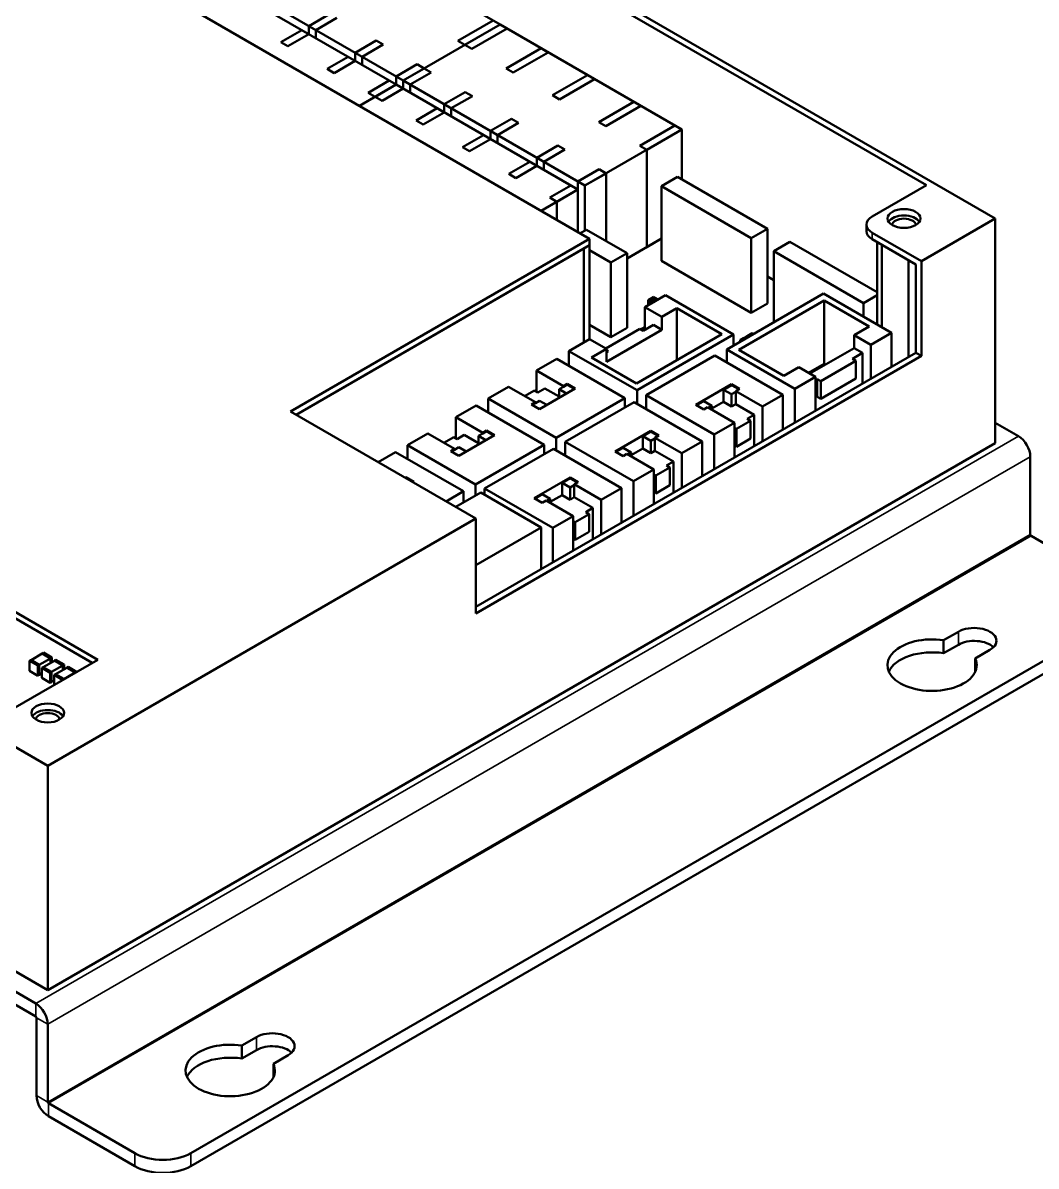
# Model space of a CAD drawing. Header units: millimetres. Extents: x 3324 to 4967, y 672 to 1683.
# Drawn here: x 4334.7 to 4436.8, y 1388.1 to 1503.3 of the extents above; entities that cross this region are included whole.
import ezdxf

# ---------------------------------------------------------------- set-up
doc = ezdxf.new("R2010")
doc.units = ezdxf.units.MM
doc.header["$LTSCALE"] = 1.8
doc.layers.add('외형선(ISO)', color=7, linetype='Continuous', lineweight=50)
doc.layers.add('좁은 외형선(ISO)', color=7, linetype='Continuous', lineweight=35)

msp = doc.modelspace()

# ---------------------------------------------------------------- linework, layer by layer
at = {"layer": '외형선(ISO)'}
for p, q in [((4432.633, 1483.572), (4245.249, 1591.757)), ((4425.703, 1486.919), (4293.898, 1563.017)), ((4206.535, 1517.477), (4342.229, 1439.134)), ((4341.663, 1438.807), (4206.535, 1516.823)), ((4391.762, 1481.53), (4329.89, 1517.252)), ((4335.971, 1404.494), (4147.457, 1513.333)), ((4337.173, 1405.841), (4149.79, 1514.027)), ((4382.746, 1503.099), (4364.432, 1513.673)), ((4147.457, 1512.027), (4335.971, 1403.188)), ((4372.281, 1497.057), (4353.967, 1507.631)), ((4354.674, 1508.039), (4372.988, 1497.466)), ((4365.599, 1504.181), (4363.478, 1502.956)), ((4363.478, 1502.956), (4364.185, 1502.548)), ((4363.478, 1502.956), (4363.478, 1502.14)), ((4364.185, 1502.548), (4366.306, 1503.773)), ((4382.746, 1503.099), (4372.988, 1497.466)), ((4372.988, 1497.466), (4382.746, 1503.099)), ((4382.039, 1503.508), (4378.504, 1501.466)), ((4382.746, 1503.099), (4379.211, 1501.058)), ((4379.211, 1501.058), (4382.746, 1503.099)), ((4382.746, 1503.099), (4382.039, 1503.508)), ((4383.453, 1502.691), (4382.746, 1503.099)), ((4401.06, 1492.526), (4382.746, 1503.099)), ((4362.771, 1502.548), (4360.649, 1501.323)), ((4361.356, 1500.915), (4363.478, 1502.14)), ((4363.478, 1502.14), (4362.771, 1502.548)), ((4364.185, 1502.548), (4364.185, 1501.732)), ((4379.918, 1500.65), (4383.453, 1502.691)), ((4360.649, 1501.323), (4361.356, 1500.915)), ((4370.266, 1501.487), (4368.145, 1500.262)), ((4368.852, 1499.854), (4370.973, 1501.079)), ((4370.973, 1501.079), (4370.266, 1501.487)), ((4378.504, 1501.466), (4379.211, 1501.058)), ((4379.211, 1501.058), (4379.918, 1500.65)), ((4386.883, 1500.711), (4383.347, 1498.67)), ((4387.59, 1500.303), (4386.883, 1500.711)), ((4367.437, 1499.854), (4365.316, 1498.629)), ((4366.023, 1498.221), (4368.145, 1499.446)), ((4368.145, 1499.446), (4367.437, 1499.854)), ((4368.145, 1500.262), (4368.852, 1499.854)), ((4368.145, 1500.262), (4368.145, 1499.446)), ((4368.852, 1499.854), (4368.852, 1499.037)), ((4384.055, 1498.262), (4387.59, 1500.303)), ((4365.316, 1498.629), (4366.023, 1498.221)), ((4374.402, 1499.099), (4372.281, 1497.874)), ((4375.11, 1498.69), (4372.988, 1497.466)), ((4372.988, 1497.466), (4375.11, 1498.69)), ((4373.695, 1497.057), (4375.817, 1498.282)), ((4375.11, 1498.69), (4374.402, 1499.099)), ((4375.817, 1498.282), (4375.11, 1498.69)), ((4383.347, 1498.67), (4384.055, 1498.262)), ((4372.281, 1497.057), (4368.575, 1494.917)), ((4368.575, 1494.917), (4372.281, 1497.057)), ((4371.574, 1497.466), (4369.453, 1496.241)), ((4372.281, 1497.057), (4370.16, 1495.833)), ((4370.16, 1495.833), (4372.281, 1497.057)), ((4372.281, 1497.057), (4371.574, 1497.466)), ((4372.281, 1497.874), (4372.988, 1497.466)), ((4372.281, 1497.874), (4372.281, 1497.057)), ((4372.988, 1496.649), (4372.281, 1497.057)), ((4390.595, 1486.484), (4372.281, 1497.057)), ((4372.988, 1497.466), (4373.695, 1497.057)), ((4372.988, 1497.466), (4372.988, 1496.649)), ((4372.988, 1497.466), (4391.302, 1486.892)), ((4372.988, 1497.466), (4372.988, 1496.649)), ((4372.988, 1497.466), (4372.988, 1496.649)), ((4372.988, 1497.466), (4372.988, 1496.649)), ((4373.695, 1497.057), (4373.695, 1496.241)), ((4391.55, 1498.017), (4388.014, 1495.975)), ((4388.721, 1495.567), (4392.257, 1497.608)), ((4392.257, 1497.608), (4391.55, 1498.017)), ((4369.453, 1496.241), (4370.16, 1495.833)), ((4370.16, 1495.833), (4370.867, 1495.424)), ((4370.867, 1495.424), (4372.988, 1496.649)), ((4379.246, 1496.302), (4377.125, 1495.077)), ((4377.832, 1494.669), (4379.953, 1495.894)), ((4379.953, 1495.894), (4379.246, 1496.302)), ((4388.014, 1495.975), (4388.721, 1495.567)), ((4376.418, 1494.669), (4374.296, 1493.444)), ((4377.125, 1494.261), (4376.418, 1494.669)), ((4377.125, 1495.077), (4377.832, 1494.669)), ((4377.125, 1495.077), (4377.125, 1494.261)), ((4377.832, 1494.669), (4377.832, 1493.853)), ((4396.217, 1495.322), (4392.681, 1493.281)), ((4393.388, 1492.873), (4396.924, 1494.914)), ((4396.924, 1494.914), (4396.217, 1495.322)), ((4375.004, 1493.036), (4377.125, 1494.261)), ((4383.913, 1493.608), (4381.792, 1492.383)), ((4384.62, 1493.199), (4383.913, 1493.608)), ((4374.296, 1493.444), (4375.004, 1493.036)), ((4381.792, 1492.383), (4382.499, 1491.975)), ((4381.792, 1492.383), (4381.792, 1491.566)), ((4382.499, 1491.975), (4384.62, 1493.199)), ((4391.302, 1486.892), (4401.06, 1492.526)), ((4392.681, 1493.281), (4393.388, 1492.873)), ((4400.353, 1492.934), (4396.818, 1490.893)), ((4397.525, 1490.484), (4401.06, 1492.526)), ((4401.06, 1492.526), (4400.353, 1492.934)), ((4401.06, 1492.526), (4401.06, 1487.504)), ((4401.06, 1492.526), (4401.06, 1487.504)), ((4381.085, 1491.975), (4378.963, 1490.75)), ((4379.67, 1490.342), (4381.792, 1491.566)), ((4381.792, 1491.566), (4381.085, 1491.975)), ((4382.499, 1491.975), (4382.499, 1491.158)), ((4378.963, 1490.75), (4379.67, 1490.342)), ((4388.58, 1490.913), (4386.459, 1489.688)), ((4387.166, 1489.28), (4389.287, 1490.505)), ((4389.287, 1490.505), (4388.58, 1490.913)), ((4396.818, 1490.893), (4397.525, 1490.484)), ((4397.525, 1490.484), (4397.525, 1480.687)), ((4385.752, 1489.28), (4383.63, 1488.055)), ((4386.459, 1488.872), (4385.752, 1489.28)), ((4386.459, 1489.688), (4387.166, 1489.28)), ((4386.459, 1489.688), (4386.459, 1488.872)), ((4387.166, 1489.28), (4387.166, 1488.464)), ((4383.63, 1488.055), (4384.337, 1487.647)), ((4384.337, 1487.647), (4386.459, 1488.872)), ((4392.717, 1488.525), (4390.595, 1487.3)), ((4391.302, 1486.892), (4393.424, 1488.117)), ((4393.424, 1488.117), (4392.717, 1488.525)), ((4393.424, 1488.117), (4393.424, 1481.299)), ((4399.01, 1486.81), (4400.636, 1487.749)), ((4400.636, 1487.749), (4409.687, 1482.524)), ((4389.888, 1486.892), (4387.767, 1485.667)), ((4390.595, 1486.484), (4389.888, 1486.892)), ((4390.595, 1487.3), (4391.302, 1486.892)), ((4390.595, 1487.3), (4390.595, 1486.484)), ((4391.302, 1486.892), (4391.302, 1482.36)), ((4391.302, 1486.892), (4391.302, 1482.36)), ((4408.061, 1481.585), (4399.01, 1486.81)), ((4399.01, 1486.81), (4399.01, 1479.298)), ((4425.703, 1486.919), (4420.244, 1483.768)), ((4386.889, 1484.344), (4390.595, 1486.484)), ((4387.767, 1485.667), (4388.474, 1485.259)), ((4388.474, 1485.259), (4390.595, 1486.484)), ((4390.595, 1486.484), (4390.595, 1482.204)), ((4390.595, 1486.484), (4390.595, 1482.204)), ((4388.474, 1485.259), (4388.474, 1483.429)), ((4425.194, 1479.277), (4432.633, 1483.572)), ((4432.633, 1483.572), (4432.633, 1460.955)), ((4390.813, 1482.078), (4391.444, 1482.442)), ((4391.444, 1482.442), (4395.545, 1480.074)), ((4409.687, 1482.524), (4408.061, 1481.585)), ((4409.687, 1482.524), (4409.687, 1475.012)), ((4419.658, 1482.951), (4419.658, 1482.298)), ((4420.244, 1482.135), (4425.194, 1479.277)), ((4361.625, 1464.131), (4391.762, 1481.53)), ((4391.762, 1480.877), (4362.191, 1463.804)), ((4391.762, 1480.877), (4391.196, 1480.551)), ((4391.762, 1480.877), (4391.762, 1481.53)), ((4391.762, 1480.877), (4391.762, 1471.419)), ((4395.545, 1479.543), (4399.01, 1481.544)), ((4397.525, 1480.687), (4399.01, 1481.544)), ((4408.061, 1481.585), (4408.061, 1474.073)), ((4410.324, 1480.278), (4411.95, 1481.217)), ((4411.95, 1481.217), (4420.745, 1476.139)), ((4424.628, 1478.95), (4420.244, 1481.481)), ((4420.745, 1481.192), (4420.745, 1472.877)), ((4421.197, 1480.931), (4421.197, 1472.617)), ((4391.196, 1480.551), (4362.191, 1463.804)), ((4391.196, 1480.551), (4391.196, 1471.093)), ((4391.196, 1480.551), (4391.196, 1471.093)), ((4393.919, 1479.135), (4391.762, 1480.38)), ((4395.545, 1480.074), (4393.919, 1479.135)), ((4395.545, 1480.074), (4395.545, 1472.562)), ((4419.374, 1475.053), (4410.324, 1480.278)), ((4410.324, 1480.278), (4410.324, 1473.114)), ((4393.919, 1479.135), (4393.919, 1471.623)), ((4408.061, 1474.073), (4399.01, 1479.298)), ((4423.892, 1479.376), (4423.892, 1469.625)), ((4424.628, 1470.05), (4424.628, 1478.95)), ((4425.194, 1479.277), (4425.194, 1469.724)), ((4410.324, 1477.352), (4409.687, 1477.719)), ((4397.348, 1474.644), (4399.42, 1475.841)), ((4397.666, 1475.338), (4398.232, 1475.665)), ((4397.666, 1474.828), (4397.666, 1475.338)), ((4397.666, 1475.338), (4397.878, 1475.216)), ((4397.878, 1475.216), (4398.444, 1475.543)), ((4397.878, 1474.951), (4397.878, 1475.216)), ((4397.884, 1475.212), (4398.438, 1475.532)), ((4397.884, 1475.212), (4398.107, 1475.083)), ((4397.884, 1474.954), (4397.884, 1475.212)), ((4398.232, 1475.665), (4398.444, 1475.543)), ((4398.438, 1475.532), (4398.662, 1475.403)), ((4398.444, 1475.528), (4398.444, 1475.543)), ((4406.279, 1471.881), (4399.42, 1475.841)), ((4415.33, 1476.004), (4405.6, 1470.386)), ((4415.401, 1475.31), (4406.802, 1470.346)), ((4415.33, 1476.004), (4422.189, 1472.044)), ((4415.401, 1468.941), (4415.401, 1475.31)), ((4419.926, 1472.697), (4415.401, 1475.31)), ((4420.745, 1475.844), (4419.374, 1475.053)), ((4399.045, 1473.665), (4397.348, 1474.644)), ((4397.348, 1472.358), (4397.348, 1474.644)), ((4400.551, 1474.534), (4399.045, 1473.665)), ((4400.551, 1474.534), (4400.551, 1469.309)), ((4405.077, 1471.921), (4400.551, 1474.534)), ((4409.687, 1475.012), (4408.061, 1474.073)), ((4419.374, 1475.053), (4419.374, 1473.669)), ((4393.919, 1471.623), (4391.762, 1472.869)), ((4398.197, 1472.848), (4397.171, 1472.256)), ((4399.045, 1472.358), (4398.197, 1472.848)), ((4399.045, 1472.358), (4399.045, 1473.665)), ((4393.388, 1470.48), (4396.818, 1472.46)), ((4393.459, 1469.133), (4399.045, 1472.358)), ((4395.545, 1472.562), (4393.919, 1471.623)), ((4396.478, 1466.957), (4405.077, 1471.921)), ((4396.549, 1466.263), (4406.279, 1471.881)), ((4396.818, 1472.46), (4397.171, 1472.256)), ((4396.932, 1472.394), (4397.348, 1472.634)), ((4406.279, 1470.778), (4406.279, 1471.881)), ((4407.804, 1471.803), (4407.328, 1471.529)), ((4408.153, 1472.027), (4407.794, 1471.82)), ((4407.794, 1471.82), (4407.938, 1471.737)), ((4407.794, 1471.798), (4407.794, 1471.82)), ((4407.929, 1471.731), (4407.804, 1471.803)), ((4408.298, 1471.944), (4408.153, 1472.027)), ((4418.42, 1471.828), (4419.926, 1472.697)), ((4418.42, 1470.521), (4418.42, 1471.828)), ((4420.117, 1470.848), (4418.42, 1471.828)), ((4422.189, 1472.044), (4420.117, 1470.848)), ((4422.189, 1472.044), (4422.189, 1468.642)), ((4389.69, 1470.223), (4391.762, 1471.419)), ((4391.762, 1471.419), (4393.459, 1470.44)), ((4407.309, 1471.54), (4406.95, 1471.332)), ((4406.95, 1471.332), (4407.094, 1471.249)), ((4406.95, 1471.166), (4406.95, 1471.332)), ((4407.453, 1471.456), (4407.309, 1471.54)), ((4418.42, 1470.521), (4413.965, 1467.949)), ((4419.268, 1470.031), (4418.42, 1470.521)), ((4420.117, 1467.446), (4420.117, 1470.848)), ((4380.293, 1444.453), (4424.628, 1470.05)), ((4425.194, 1469.724), (4380.293, 1443.8)), ((4388.474, 1469.44), (4386.424, 1468.256)), ((4395.333, 1465.479), (4388.474, 1469.44)), ((4396.549, 1466.263), (4389.69, 1470.223)), ((4389.69, 1470.223), (4389.69, 1468.738)), ((4393.459, 1470.44), (4391.953, 1469.57)), ((4391.953, 1469.57), (4396.478, 1466.957)), ((4393.459, 1469.133), (4393.459, 1470.44)), ((4393.459, 1470.317), (4393.636, 1470.215)), ((4393.636, 1470.215), (4393.459, 1470.113)), ((4404.383, 1469.766), (4397.454, 1465.765)), ((4411.242, 1465.806), (4404.383, 1469.766)), ((4405.6, 1470.386), (4412.459, 1466.426)), ((4405.6, 1469.063), (4405.6, 1470.386)), ((4406.802, 1470.346), (4411.328, 1467.733)), ((4418.243, 1469.439), (4419.268, 1470.031)), ((4418.597, 1469.235), (4418.243, 1469.439)), ((4419.268, 1466.956), (4419.268, 1470.031)), ((4424.628, 1470.05), (4425.194, 1469.724)), ((4386.424, 1468.256), (4389.132, 1466.692)), ((4386.424, 1466.133), (4386.424, 1468.256)), ((4411.328, 1467.733), (4412.834, 1468.602)), ((4412.834, 1468.602), (4414.531, 1467.623)), ((4415.401, 1468.941), (4413.824, 1468.031)), ((4418.597, 1469.235), (4415.061, 1467.194)), ((4415.542, 1468.86), (4415.401, 1468.941)), ((4418.597, 1467.439), (4418.597, 1469.235)), ((4414.531, 1467.623), (4412.459, 1466.426)), ((4414.531, 1464.221), (4414.531, 1467.623)), ((4414.531, 1467.296), (4414.708, 1467.398)), ((4415.061, 1467.194), (4414.708, 1467.398)), ((4414.708, 1467.398), (4414.708, 1465.602)), ((4415.061, 1465.398), (4418.597, 1467.439)), ((4415.061, 1467.194), (4415.061, 1465.398)), ((4383.595, 1466.623), (4381.545, 1465.439)), ((4383.595, 1466.623), (4386.303, 1465.059)), ((4385.222, 1465.684), (4386.212, 1466.255)), ((4386.212, 1466.255), (4386.565, 1466.051)), ((4387.272, 1466.459), (4386.565, 1466.051)), ((4386.721, 1464.369), (4390.327, 1466.451)), ((4388.715, 1465.626), (4387.272, 1466.459)), ((4388.715, 1466.369), (4389.132, 1466.61)), ((4388.715, 1466.369), (4389.45, 1465.945)), ((4388.715, 1466.369), (4388.715, 1465.52)), ((4389.521, 1466.917), (4389.132, 1466.692)), ((4389.132, 1466.61), (4389.521, 1466.835)), ((4389.132, 1466.692), (4389.132, 1466.61)), ((4389.521, 1466.917), (4389.521, 1466.835)), ((4390.327, 1466.451), (4389.521, 1466.917)), ((4390.256, 1466.41), (4389.521, 1466.835)), ((4396.549, 1464.899), (4396.549, 1466.263)), ((4406.066, 1466.875), (4402.46, 1464.793)), ((4406.066, 1466.794), (4405.26, 1466.328)), ((4405.26, 1466.328), (4405.26, 1465.103)), ((4405.26, 1466.328), (4406.066, 1465.863)), ((4406.066, 1466.875), (4406.066, 1466.794)), ((4406.872, 1466.41), (4406.066, 1466.875)), ((4406.802, 1466.369), (4406.066, 1466.794)), ((4406.066, 1465.863), (4406.484, 1466.104)), ((4406.066, 1465.863), (4406.066, 1464.638)), ((4406.484, 1466.185), (4406.872, 1466.41)), ((4406.484, 1466.104), (4406.484, 1466.185)), ((4409.192, 1464.622), (4406.484, 1466.185)), ((4406.484, 1464.879), (4406.484, 1466.104)), ((4412.459, 1466.426), (4412.459, 1463.025)), ((4380.343, 1464.745), (4378.292, 1463.561)), ((4387.201, 1460.785), (4380.343, 1464.745)), ((4381.545, 1465.439), (4388.404, 1461.479)), ((4381.545, 1464.051), (4381.545, 1465.439)), ((4386.303, 1465.059), (4385.915, 1464.834)), ((4385.915, 1464.834), (4386.721, 1464.369)), ((4386.303, 1464.977), (4385.985, 1464.794)), ((4386.721, 1465.218), (4386.303, 1464.977)), ((4386.303, 1464.977), (4386.303, 1465.059)), ((4387.456, 1464.794), (4386.721, 1465.218)), ((4388.404, 1461.479), (4395.333, 1465.479)), ((4396.252, 1465.071), (4389.322, 1461.07)), ((4395.333, 1464.541), (4395.333, 1465.479)), ((4403.111, 1461.111), (4396.252, 1465.071)), ((4397.454, 1465.765), (4404.313, 1461.805)), ((4397.454, 1464.377), (4397.454, 1465.765)), ((4402.46, 1464.793), (4403.266, 1464.328)), ((4403.266, 1465.177), (4402.531, 1464.752)), ((4404.072, 1464.712), (4403.266, 1465.177)), ((4404.072, 1464.712), (4403.726, 1464.512)), ((4405.26, 1465.103), (4404.072, 1464.418)), ((4404.072, 1464.712), (4404.072, 1464.311)), ((4405.26, 1465.103), (4406.066, 1464.638)), ((4406.066, 1464.638), (4406.484, 1464.879)), ((4408.343, 1463.805), (4406.484, 1464.879)), ((4409.192, 1464.622), (4411.242, 1465.806)), ((4411.242, 1462.322), (4411.242, 1465.806)), ((4415.061, 1465.398), (4414.708, 1465.602)), ((4380.293, 1453.353), (4361.625, 1464.131)), ((4378.292, 1463.561), (4381, 1461.997)), ((4378.292, 1461.438), (4378.292, 1463.561)), ((4403.266, 1464.328), (4403.655, 1464.552)), ((4406.363, 1462.989), (4403.655, 1464.552)), ((4407.636, 1463.397), (4408.343, 1463.805)), ((4408.343, 1460.648), (4408.343, 1463.805)), ((4409.192, 1461.138), (4409.192, 1464.622)), ((4404.313, 1461.805), (4406.363, 1462.989)), ((4406.363, 1459.505), (4406.363, 1462.989)), ((4406.576, 1462.376), (4406.363, 1462.499)), ((4407.99, 1463.193), (4406.576, 1462.376)), ((4407.99, 1463.193), (4407.636, 1463.397)), ((4407.99, 1461.397), (4407.99, 1463.193)), ((4432.633, 1462.996), (4434.966, 1461.649)), ((4375.464, 1461.928), (4373.413, 1460.744)), ((4375.464, 1461.928), (4378.172, 1460.364)), ((4377.09, 1460.989), (4378.08, 1461.56)), ((4378.08, 1461.56), (4378.433, 1461.356)), ((4379.14, 1461.764), (4378.433, 1461.356)), ((4378.589, 1459.674), (4382.195, 1461.756)), ((4380.583, 1460.932), (4379.14, 1461.764)), ((4380.583, 1461.675), (4381, 1461.915)), ((4380.583, 1461.675), (4381.318, 1461.25)), ((4380.583, 1461.675), (4380.583, 1460.825)), ((4381.389, 1462.222), (4381, 1461.997)), ((4381, 1461.915), (4381.389, 1462.14)), ((4381, 1461.997), (4381, 1461.915)), ((4381.389, 1462.222), (4381.389, 1462.14)), ((4382.195, 1461.756), (4381.389, 1462.222)), ((4382.124, 1461.715), (4381.389, 1462.14)), ((4388.404, 1460.212), (4388.404, 1461.479)), ((4397.935, 1462.18), (4394.328, 1460.098)), ((4397.935, 1462.099), (4397.129, 1461.633)), ((4397.129, 1461.633), (4397.129, 1460.409)), ((4397.129, 1461.633), (4397.935, 1461.168)), ((4397.935, 1462.18), (4397.935, 1462.099)), ((4398.741, 1461.715), (4397.935, 1462.18)), ((4398.67, 1461.674), (4397.935, 1462.099)), ((4397.935, 1461.168), (4398.352, 1461.409)), ((4398.352, 1461.49), (4398.741, 1461.715)), ((4398.352, 1461.409), (4398.352, 1461.49)), ((4401.06, 1459.927), (4398.352, 1461.49)), ((4398.352, 1460.184), (4398.352, 1461.409)), ((4404.313, 1461.805), (4404.313, 1458.321)), ((4406.576, 1462.376), (4406.576, 1460.58)), ((4406.576, 1460.58), (4407.99, 1461.397)), ((4432.633, 1460.955), (4337.173, 1405.841)), ((4373.413, 1460.744), (4380.272, 1456.784)), ((4373.413, 1459.356), (4373.413, 1460.744)), ((4378.172, 1460.364), (4377.783, 1460.14)), ((4377.783, 1460.14), (4378.589, 1459.674)), ((4378.172, 1460.282), (4377.854, 1460.099)), ((4378.589, 1460.523), (4378.172, 1460.282)), ((4378.172, 1460.282), (4378.172, 1460.364)), ((4379.324, 1460.099), (4378.589, 1460.523)), ((4380.272, 1456.784), (4387.201, 1460.785)), ((4388.12, 1460.376), (4381.19, 1456.375)), ((4387.201, 1459.846), (4387.201, 1460.785)), ((4394.979, 1456.416), (4388.12, 1460.376)), ((4389.322, 1461.07), (4396.181, 1457.11)), ((4389.322, 1459.682), (4389.322, 1461.07)), ((4394.328, 1460.098), (4395.135, 1459.633)), ((4395.135, 1460.482), (4394.399, 1460.058)), ((4395.941, 1460.017), (4395.135, 1460.482)), ((4397.129, 1460.409), (4395.941, 1459.723)), ((4397.129, 1460.409), (4397.935, 1459.943)), ((4397.935, 1461.168), (4397.935, 1459.943)), ((4397.935, 1459.943), (4398.352, 1460.184)), ((4400.212, 1459.11), (4398.352, 1460.184)), ((4401.06, 1459.927), (4403.111, 1461.111)), ((4403.111, 1457.627), (4403.111, 1461.111)), ((4406.576, 1460.58), (4406.363, 1460.703)), ((4372.211, 1460.05), (4370.452, 1459.034)), ((4379.07, 1456.09), (4372.211, 1460.05)), ((4395.135, 1459.633), (4395.523, 1459.858)), ((4398.232, 1458.294), (4395.523, 1459.858)), ((4395.941, 1460.017), (4395.594, 1459.817)), ((4395.941, 1460.017), (4395.941, 1459.617)), ((4399.504, 1458.702), (4400.212, 1459.11)), ((4400.212, 1455.953), (4400.212, 1459.11)), ((4401.06, 1456.443), (4401.06, 1459.927)), ((4436.168, 1459.567), (4436.168, 1451.728)), ((4396.181, 1457.11), (4398.232, 1458.294)), ((4398.232, 1454.81), (4398.232, 1458.294)), ((4398.444, 1457.682), (4398.232, 1457.804)), ((4399.858, 1458.498), (4398.444, 1457.682)), ((4399.858, 1458.498), (4399.504, 1458.702)), ((4399.858, 1456.702), (4399.858, 1458.498)), ((4373.257, 1457.527), (4373.16, 1457.471)), ((4373.231, 1457.43), (4373.257, 1457.445)), ((4373.257, 1457.527), (4373.257, 1457.445)), ((4374.063, 1457.061), (4373.257, 1457.527)), ((4373.993, 1457.021), (4373.257, 1457.445)), ((4373.967, 1457.006), (4374.063, 1457.061)), ((4380.272, 1455.661), (4380.272, 1456.784)), ((4389.803, 1457.486), (4386.197, 1455.404)), ((4389.803, 1457.404), (4388.997, 1456.939)), ((4388.997, 1456.939), (4388.997, 1455.714)), ((4388.997, 1456.939), (4389.803, 1456.473)), ((4389.803, 1457.486), (4389.803, 1457.404)), ((4390.609, 1457.02), (4389.803, 1457.486)), ((4390.538, 1456.979), (4389.803, 1457.404)), ((4389.803, 1456.473), (4390.22, 1456.714)), ((4390.22, 1456.796), (4390.609, 1457.02)), ((4390.22, 1456.714), (4390.22, 1456.796)), ((4392.928, 1455.232), (4390.22, 1456.796)), ((4390.22, 1455.489), (4390.22, 1456.714)), ((4396.181, 1457.11), (4396.181, 1453.626)), ((4398.444, 1457.682), (4398.444, 1455.885)), ((4398.444, 1455.885), (4399.858, 1456.702)), ((4377.311, 1455.074), (4379.07, 1456.09)), ((4380.802, 1455.967), (4378.283, 1454.513)), ((4379.07, 1454.967), (4379.07, 1456.09)), ((4386.883, 1452.456), (4380.802, 1455.967)), ((4381.19, 1456.375), (4388.049, 1452.415)), ((4381.19, 1455.743), (4381.19, 1456.375)), ((4387.003, 1455.787), (4386.267, 1455.363)), ((4387.809, 1455.322), (4387.003, 1455.787)), ((4388.997, 1455.714), (4387.809, 1455.028)), ((4388.997, 1455.714), (4389.803, 1455.248)), ((4389.803, 1456.473), (4389.803, 1455.248)), ((4392.928, 1455.232), (4394.979, 1456.416)), ((4394.979, 1452.932), (4394.979, 1456.416)), ((4398.444, 1455.885), (4398.232, 1456.008)), ((4386.197, 1455.404), (4387.003, 1454.938)), ((4387.003, 1454.938), (4387.392, 1455.163)), ((4390.1, 1453.599), (4387.392, 1455.163)), ((4387.809, 1455.322), (4387.462, 1455.122)), ((4387.809, 1455.322), (4387.809, 1454.922)), ((4389.803, 1455.248), (4390.22, 1455.489)), ((4392.08, 1454.416), (4390.22, 1455.489)), ((4391.373, 1454.007), (4392.08, 1454.416)), ((4392.08, 1451.259), (4392.08, 1454.416)), ((4392.928, 1451.749), (4392.928, 1455.232)), ((4337.173, 1428.458), (4380.293, 1453.353)), ((4380.293, 1443.8), (4380.293, 1453.353)), ((4388.049, 1452.415), (4390.1, 1453.599)), ((4390.1, 1450.116), (4390.1, 1453.599)), ((4391.726, 1453.803), (4390.312, 1452.987)), ((4391.726, 1453.803), (4391.373, 1454.007)), ((4391.726, 1452.007), (4391.726, 1453.803)), ((4380.293, 1448.651), (4386.883, 1452.456)), ((4386.883, 1452.456), (4386.883, 1448.258)), ((4388.049, 1452.415), (4388.049, 1448.932)), ((4390.312, 1452.987), (4390.1, 1453.109)), ((4390.312, 1452.987), (4390.312, 1451.19)), ((4390.312, 1451.19), (4390.1, 1451.313)), ((4390.312, 1451.19), (4391.726, 1452.007)), ((4436.239, 1451.606), (4444.936, 1446.584)), ((4351.598, 1389.43), (4444.936, 1443.318)), ((4351.598, 1388.123), (4444.936, 1442.012)), ((4427.433, 1441.092), (4428.92, 1441.951)), ((4427.433, 1439.786), (4427.433, 1441.092)), ((4428.92, 1440.644), (4427.433, 1439.786)), ((4336.616, 1439.745), (4335.494, 1439.096)), ((4336.749, 1439.841), (4336.608, 1439.76)), ((4336.608, 1439.76), (4337.456, 1439.27)), ((4336.608, 1439.76), (4336.608, 1439.74)), ((4336.616, 1439.745), (4337.448, 1439.264)), ((4336.749, 1439.841), (4337.598, 1439.351)), ((4432.102, 1440.114), (4430.615, 1439.255)), ((4342.229, 1439.134), (4330.456, 1432.337)), ((4335.476, 1439.106), (4335.335, 1439.025)), ((4335.335, 1439.025), (4336.183, 1438.535)), ((4335.335, 1439.025), (4335.335, 1438.004)), ((4335.476, 1439.106), (4336.325, 1438.617)), ((4336.325, 1438.617), (4336.183, 1438.535)), ((4336.183, 1438.535), (4336.183, 1437.514)), ((4337.448, 1439.264), (4336.325, 1438.616)), ((4336.325, 1438.617), (4336.325, 1437.596)), ((4336.714, 1438.392), (4336.572, 1438.31)), ((4336.572, 1438.31), (4337.421, 1437.82)), ((4336.572, 1438.31), (4336.572, 1437.29)), ((4336.714, 1438.392), (4337.562, 1437.902)), ((4337.854, 1439.03), (4336.731, 1438.382)), ((4337.448, 1439.264), (4337.448, 1438.796)), ((4337.598, 1439.351), (4337.456, 1439.27)), ((4337.456, 1439.27), (4337.456, 1438.801)), ((4338.685, 1438.55), (4337.562, 1437.902)), ((4337.598, 1439.351), (4337.598, 1438.882)), ((4337.987, 1439.127), (4337.845, 1439.045)), ((4337.845, 1439.045), (4338.694, 1438.555)), ((4337.845, 1439.045), (4337.845, 1439.025)), ((4337.854, 1439.03), (4338.685, 1438.55)), ((4339.091, 1438.316), (4337.968, 1437.668)), ((4337.987, 1439.127), (4338.835, 1438.637)), ((4338.685, 1438.55), (4338.685, 1438.081)), ((4338.835, 1438.637), (4338.694, 1438.555)), ((4338.694, 1438.555), (4338.694, 1438.086)), ((4338.835, 1438.637), (4338.835, 1438.168)), ((4339.224, 1438.412), (4339.083, 1438.331)), ((4339.083, 1438.331), (4339.931, 1437.841)), ((4339.083, 1438.331), (4339.083, 1438.311)), ((4339.091, 1438.316), (4339.923, 1437.836)), ((4339.224, 1438.412), (4340.072, 1437.923)), ((4430.615, 1437.949), (4430.615, 1439.255)), ((4335.335, 1438.004), (4336.183, 1437.514)), ((4336.325, 1437.596), (4336.183, 1437.514)), ((4336.572, 1437.759), (4336.325, 1437.616)), ((4336.572, 1437.29), (4337.421, 1436.8)), ((4337.562, 1437.902), (4337.421, 1437.82)), ((4337.421, 1437.82), (4337.421, 1436.8)), ((4337.562, 1437.902), (4337.562, 1436.881)), ((4337.951, 1437.678), (4337.81, 1437.596)), ((4337.81, 1437.596), (4338.658, 1437.106)), ((4337.81, 1437.596), (4337.81, 1436.582)), ((4337.951, 1437.678), (4338.8, 1437.188)), ((4338.8, 1437.188), (4338.658, 1437.106)), ((4338.658, 1437.106), (4338.658, 1437.072)), ((4339.923, 1437.836), (4338.8, 1437.187)), ((4338.8, 1437.188), (4338.8, 1437.154)), ((4339.923, 1437.836), (4339.923, 1437.802)), ((4340.072, 1437.923), (4339.931, 1437.841)), ((4339.931, 1437.841), (4339.931, 1437.807)), ((4340.072, 1437.923), (4340.072, 1437.889)), ((4337.562, 1436.881), (4337.421, 1436.8)), ((4337.81, 1437.044), (4337.562, 1436.901)), ((4330.456, 1432.337), (4337.173, 1428.458)), ((4337.173, 1405.841), (4337.173, 1428.458)), ((4336.042, 1403.065), (4336.042, 1395.227)), ((4337.173, 1394.574), (4337.173, 1402.412)), ((4356.723, 1400.267), (4358.21, 1401.126)), ((4356.723, 1398.961), (4356.723, 1400.267)), ((4358.21, 1399.82), (4356.723, 1398.961)), ((4361.392, 1399.289), (4359.905, 1398.43)), ((4359.905, 1397.124), (4359.905, 1398.43)), ((4337.244, 1394.451), (4345.941, 1389.43)), ((4337.244, 1393.145), (4345.941, 1388.123))]:
    msp.add_line(p, q, dxfattribs=at)
for centre in [(4423.44, 1483.572), (4337.173, 1433.765)]:
    msp.add_ellipse(centre, major_axis=(-1.65, 0), ratio=0.5773503, dxfattribs=at)
for centre, major_axis, start_param, end_param in [((4421.658, 1482.951), (-2, 0), 5.4977871, 7.0685835), ((4423.44, 1482.918), (1.65, 0), 0.3499381, 2.7916546), ((4423.44, 1482.843), (-1.229, 0), 3.2654224, 6.1593555), ((4421.658, 1482.298), (-2, 0), 0, 0.7853982), ((4434.966, 1460.261), (0.85, -1.472), 0.7853982, 2.3561945), ((4436.239, 1451.687), (0.05, -0.0866), 3.9269908, 5.4977871), ((4430.511, 1441.032), (2.25, 0), 5.4977871, 8.6393798), ((4426.269, 1438.583), (4.5, 0), 1.3089969, 6.5449847), ((4430.511, 1439.726), (-2.25, 0), 3.668464, 5.4977871), ((4426.269, 1437.276), (-4.5, 0), 4.4505896, 6.0290426), ((4426.269, 1437.276), (4.5, 0), 0.2541427, 0.2617994), ((4337.173, 1433.112), (1.65, 0), 0.3499381, 2.7916546), ((4337.173, 1433.036), (-1.229, 0), 3.2654224, 6.1593555), ((4335.971, 1403.106), (-0.85, 1.472), 3.9269908, 5.4977871), ((4335.971, 1403.106), (0.05, -0.0866), 0.7853982, 2.3561945), ((4359.801, 1400.207), (2.25, 0), 5.4977871, 8.6393798), ((4355.558, 1397.758), (4.5, 0), 1.3089969, 6.5449847), ((4359.801, 1398.901), (-2.25, 0), 3.668464, 5.4977871), ((4355.558, 1396.451), (-4.5, 0), 4.4505896, 6.0290426), ((4355.558, 1396.451), (4.5, 0), 0.2541427, 0.2617994), ((4337.244, 1394.533), (0.85, -1.472), 3.9269908, 5.4977871), ((4337.244, 1394.533), (0.05, -0.0866), 3.9269908, 5.4977871), ((4348.77, 1391.063), (-4, 0), 0.7853982, 2.3561945), ((4348.77, 1389.756), (4, 0), 3.9269908, 5.4977871)]:
    msp.add_ellipse(centre, major_axis=major_axis, ratio=0.5773503, start_param=start_param, end_param=end_param, dxfattribs=at)
at = {"layer": '좁은 외형선(ISO)'}
for p, q in [((4420.244, 1481.481), (4420.244, 1482.135)), ((4397.348, 1472.591), (4396.97, 1472.373)), ((4335.971, 1404.494), (4434.966, 1461.649)), ((4436.168, 1459.567), (4337.173, 1402.412)), ((4337.173, 1394.574), (4436.168, 1451.728)), ((4436.239, 1451.606), (4337.244, 1394.451)), ((4428.92, 1440.644), (4428.92, 1441.951)), ((4335.971, 1403.188), (4335.971, 1404.494)), ((4337.173, 1402.412), (4336.042, 1403.065)), ((4358.21, 1399.82), (4358.21, 1401.126)), ((4336.042, 1395.227), (4337.173, 1394.574)), ((4337.244, 1394.451), (4337.244, 1393.145)), ((4345.941, 1389.43), (4345.941, 1388.123)), ((4351.598, 1388.123), (4351.598, 1389.43))]:
    msp.add_line(p, q, dxfattribs=at)

doc.saveas('drawing.dxf')
